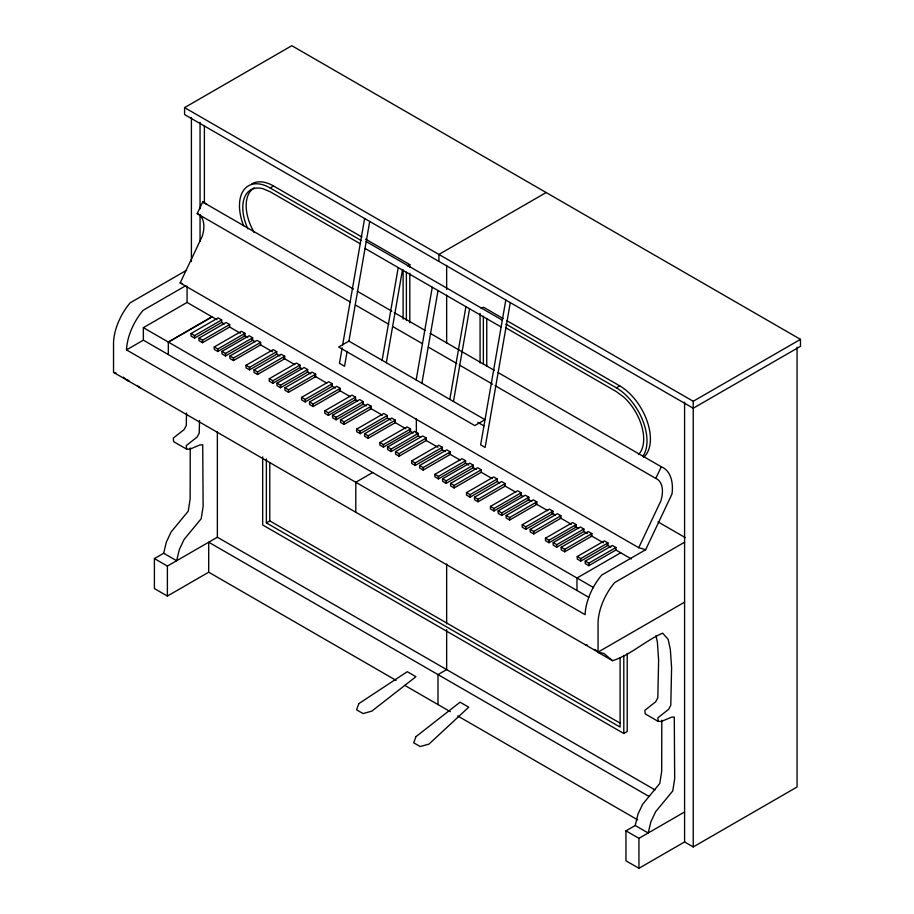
<?xml version="1.0" encoding="UTF-8"?>
<svg xmlns="http://www.w3.org/2000/svg" width="914" height="914" viewBox="0 0 914 914"><rect width="100%" height="100%" fill="white"/><g stroke="black" fill="none" stroke-linecap="round" stroke-linejoin="round"><path stroke-width="1.37" d="M186.536 413.014L186.262 425.524L184.114 429.58L173.306 438.069L173.626 441.645L186.605 449.128L189.861 449.174L199.812 444.992L202.725 444.775L203.125 506.55L201.194 518.729L184.091 539.443L179.35 549.52L176.642 560.728L163.663 553.244L154.409 558.58L154.409 588.559L167.388 596.054L208.7 572.198L396.082 680.37M199.515 420.509L199.241 433.019L197.093 437.075L186.285 445.564L186.605 449.128M342.144 347.868L339.46 363.326L344.544 366.263L347.137 351.399M342.636 345.046L364.617 218.515M348.919 341.116L485.014 419.697L474.8 425.593L338.694 347.023L348.919 341.116L369.713 221.451M382.121 360.287L398.23 267.585M386.325 362.709L402.434 270.007M416.156 379.938L432.265 287.236M421.914 383.263L438.023 290.561M449.825 399.384L465.934 306.67M453.47 401.474L469.568 308.772M505.808 300.032L480.65 444.844L485.128 447.426L510.286 302.614M163.663 553.244L166.371 542.025L171.112 531.948L188.215 511.234L190.146 499.055L190.238 447.963M797.065 347.217L797.065 787L693.235 846.947L684.586 841.943L638.943 868.3L625.964 860.805L625.964 830.837L635.219 825.491L637.926 814.271L642.668 804.206L659.771 783.481L661.702 771.313L661.805 720.221M498.13 372.569L661.279 466.768A44.466 25.672 -60 0 1 672.007 494.006L645.65 549.714L638.737 547.703L180.149 282.94L202.28 236.166A26.849 15.504 -60 0 0 197.196 213.648L202.702 202.005L353.501 289.075M638.737 547.703L660.856 500.929A26.849 15.504 -60 0 0 655.772 478.41L661.279 466.768M168.325 354.575L168.325 342.087L211.991 316.827M184.582 107.612L291.817 45.7L800.47 339.368L800.47 346.326L693.235 408.238L184.582 114.57L184.582 107.612L693.235 401.28L800.47 339.368M243.581 225.724A43.358 25.032 60 0 1 270.133 187.953L273.537 185.988L361.921 237.012M186.559 270.258L130.142 302.831A44.032 25.421 -60 0 0 113.53 342.396L113.53 372.375L598.064 652.116L603.983 653.51L612.551 660.696C630.797 654.858 645.124 640.828 662.616 633.151L668.134 639.32L670.35 649.477L671.596 667.757L670.796 705.265L668.648 709.321L657.84 717.821L658.16 721.386L661.416 721.432L671.367 717.239L674.281 717.022L674.681 778.797L672.75 790.976L655.646 811.689L650.905 821.766L648.197 832.985L635.219 825.491M185.85 285.659L143.121 310.326A44.032 25.421 -60 0 0 126.509 349.891L585.086 614.654A44.032 25.421 -60 0 1 601.698 575.089L645.65 549.714M588.867 597.368L143.361 340.157L143.361 327.669L187.073 302.431L216.926 319.672M126.509 349.891L143.361 340.157M168.325 342.087L212.037 316.85M191.003 333.53L218.138 317.878L221.679 319.923L221.679 322.413L194.556 338.077L191.003 336.032L191.003 333.53L194.556 335.587L221.679 319.923M198.989 338.146L226.112 322.482L229.665 324.527L229.665 327.029L202.531 342.681L198.989 340.636L198.989 338.146L202.531 340.191L229.665 324.527M214.264 346.966L241.387 331.302L244.941 333.347L244.941 335.849L217.806 351.502L214.264 349.456L214.264 346.966L217.806 349.011L244.941 333.347M221.965 351.41L249.099 335.746L252.641 337.792L252.641 340.294L225.518 355.957L221.965 353.912L221.965 351.41L225.518 353.455L252.641 337.792M229.94 356.014L257.074 340.351L260.616 342.396L260.616 344.898L233.493 360.562L229.94 358.517L229.94 356.014L233.493 358.06L260.616 342.396M407.53 265.963L409.803 264.649L409.803 267.482M246.037 365.303L273.16 349.639L276.702 351.684L276.702 354.186L249.579 369.85L246.037 367.805L246.037 365.303L249.579 367.348L276.702 351.684M546.149 192.534L438.914 254.446L438.914 261.404M254.012 369.907L281.135 354.244L284.688 356.289L284.688 358.791L257.554 374.454L254.012 372.409L254.012 369.907L257.554 371.952L284.688 356.289M269.287 378.727L296.41 363.064L299.963 365.109L299.963 367.611L272.829 383.274L269.287 381.229L269.287 378.727L272.829 380.772L299.963 365.109M276.988 383.172L304.122 367.519L307.664 369.564L307.664 372.055L280.541 387.719L276.988 385.674L276.988 383.172L280.541 385.228L307.664 369.564M284.962 387.787L312.097 372.124L315.638 374.169L315.638 376.671L288.516 392.323L284.962 390.278L284.962 387.787L288.516 389.832L315.638 374.169M301.597 397.384L328.72 381.721L332.273 383.766L332.273 386.268L305.139 401.932L301.597 399.875L301.597 397.384L305.139 399.429L332.273 383.766M309.572 401.989L336.706 386.325L340.248 388.37L340.248 390.872L313.125 406.536L309.572 404.491L309.572 401.989L313.125 404.034L340.248 388.37M481.221 308.509L483.495 307.195L503.134 318.54M324.847 410.809L351.981 395.145L355.523 397.19L355.523 399.692L328.4 415.356L324.847 413.311L324.847 410.809L328.4 412.854L355.523 397.19M332.559 415.253L359.682 399.589L363.235 401.646L363.235 404.137L336.101 419.8L332.559 417.755L332.559 415.253L336.101 417.31L363.235 401.646M340.534 419.857L367.657 404.205L371.21 406.25L371.21 408.741L344.075 424.404L340.534 422.359L340.534 419.857L344.075 421.914L371.21 406.25M356.62 429.146L383.754 413.494L387.296 415.539L387.296 418.029L360.173 433.693L356.62 431.648L356.62 429.146L360.173 431.202L387.296 415.539M364.595 433.75L391.729 418.098L395.271 420.143L395.271 422.645L368.148 438.297L364.595 436.252L364.595 433.75L368.148 435.807L395.271 420.143M379.87 442.57L407.004 426.918L410.546 428.963L410.546 431.465L383.423 447.117L379.87 445.072L379.87 442.57L383.423 444.627L410.546 428.963M154.409 558.58L167.388 566.074L217.361 537.226L654.972 789.879M387.582 447.026L414.705 431.362L418.258 433.407L418.258 435.909L391.123 451.573L387.582 449.528L387.582 447.026L391.123 449.071L418.258 433.407M266.374 458.988L266.374 522.854L269.779 520.889L619.795 722.963M395.556 451.63L422.679 435.967L426.232 438.012L426.232 440.514L399.11 456.177L395.556 454.132L395.556 451.63L399.11 453.675L426.232 438.012M372.649 472.538L355.797 482.272L355.797 512.24M411.643 460.919L438.777 445.255L442.319 447.3L442.319 449.802L415.196 465.466L411.643 463.421L411.643 460.919L415.196 462.964L442.319 447.3M419.617 465.523L446.752 449.859L450.294 451.904L450.294 454.407L423.171 470.07L419.617 468.025L419.617 465.523L423.171 467.568L450.294 451.904M434.893 474.343L462.027 458.679L465.569 460.725L465.569 463.227L438.446 478.89L434.893 476.845L434.893 474.343L438.446 476.388L465.569 460.725M442.604 478.787L469.727 463.135L473.281 465.18L473.281 467.671L446.146 483.335L442.604 481.29L442.604 478.787L446.146 480.844L473.281 465.18M450.579 483.403L477.714 467.74L481.255 469.785L481.255 472.287L454.132 487.939L450.579 485.894L450.579 483.403L454.132 485.448L481.255 469.785M505.865 324.047L616.344 387.833L619.749 385.868A43.358 25.032 60 0 1 647.42 422.005A43.358 25.032 60 0 1 643.57 457.308M466.528 492.612L493.663 476.948L497.205 478.993L497.205 481.495L470.082 497.159L466.528 495.102L466.528 492.612L470.082 494.657L497.205 478.993M474.515 497.216L501.637 481.552L505.191 483.597L505.191 486.099L478.056 501.763L474.515 499.707L474.515 497.216L478.056 499.261L505.191 483.597M490.464 506.425L517.587 490.761L521.14 492.806L521.14 495.308L494.006 510.972L490.464 508.927L490.464 506.425L494.006 508.47L521.14 492.806M498.164 510.869L525.299 495.205L528.84 497.262L528.84 499.752L501.717 515.416L498.164 513.371L498.164 510.869L501.717 512.925L528.84 497.262M506.15 515.473L533.273 499.821L536.815 501.866L536.815 504.357L509.692 520.02L506.15 517.975L506.15 515.473L509.692 517.53L536.815 501.866M522.237 524.762L549.36 509.109L552.913 511.154L552.913 513.645L525.779 529.309L522.237 527.264L522.237 524.762L525.779 526.818L552.913 511.154M530.211 529.366L557.334 513.714L560.888 515.759L560.888 518.249L533.753 533.913L530.211 531.868L530.211 529.366L533.753 531.422L560.888 515.759M545.487 538.186L572.61 522.534L576.163 524.579L576.163 527.07L549.04 542.733L545.487 540.688L545.487 538.186L549.04 540.243L576.163 524.579M553.198 542.642L580.321 526.978L583.863 529.023L583.863 531.525L556.74 547.189L553.198 545.144L553.198 542.642L556.74 544.687L583.863 529.023M561.173 547.246L588.296 531.582L591.849 533.627L591.849 536.13L564.715 551.793L561.173 549.748L561.173 547.246L564.715 549.291L591.849 533.627M577.26 556.535L604.383 540.871L607.936 542.916L607.936 545.418L580.801 561.082L577.26 559.037L577.26 556.535L580.801 558.58L607.936 542.916M585.234 561.139L612.357 545.475L615.91 547.52L615.91 550.022L588.776 565.686L585.234 563.641L585.234 561.139L588.776 563.184L615.91 547.52M620.697 552.787L576.974 578.014L576.985 590.513M684.586 542.219L614.676 582.572A44.032 25.421 -60 0 0 598.064 622.148L598.064 652.116L684.586 602.166M262.672 456.863L262.672 524.979L623.805 733.474L627.21 731.508L627.21 653.453M625.964 830.837L638.943 838.332L684.586 811.975M113.53 372.375L115.895 372.935M126.509 379.87L128.874 380.43M585.086 644.621L587.451 645.181M180.149 282.94L182.457 283.614M128.017 380.955L123.287 377.151M140.996 388.45L137.111 385.491M594.843 649.397L599.573 653.202M365.611 239.137L409.803 264.649M506.813 320.665L619.749 385.868M366.217 241.582L502.312 320.151M270.133 187.953L360.973 240.393M360.093 243.672L270.35 191.86L263.061 188.752A38.685 22.336 60 0 0 247.9 228.911M505.488 327.612L616.127 391.489L623.417 396.813A38.685 22.336 60 0 1 638.475 454.566M365.029 248.414L501.123 326.995M357.214 291.212L391.82 311.194M394.3 312.622L425.193 330.468M430.14 333.313L494.417 370.421M197.196 213.648L350.473 302.146M355.42 304.99L388.793 324.264M392.494 326.401L422.165 343.527M428.346 347.103L456.772 363.509M459.239 364.937L492.623 384.211M495.091 385.639L655.772 478.41M658.011 521.883L685.203 537.581M477.805 422.371L483.929 425.913M221.874 322.528L224.341 323.956M229.277 326.801L240.393 333.222M244.095 335.358L247.797 337.495M251.51 339.631L255.212 341.779M260.147 344.624L272.498 351.753M276.199 353.889L279.901 356.037M283.603 358.174L294.719 364.583M299.655 367.439L302.134 368.868M307.07 371.712L310.771 373.849M314.473 375.997L326.824 383.126M331.759 385.971L335.472 388.107M339.174 390.255L350.291 396.665M355.226 399.521L357.694 400.949M362.63 403.794L366.331 405.93M370.044 408.067L382.383 415.196M387.33 418.052L391.032 420.189M394.734 422.325L405.85 428.746M409.552 430.882L413.254 433.019M418.201 435.875L420.668 437.303M425.604 440.148L437.955 447.277M441.656 449.414L445.358 451.562M449.071 453.698L460.176 460.108M465.112 462.964L468.825 465.1M472.527 467.237L476.228 469.385M481.164 472.23L492.28 478.65M497.216 481.495L499.695 482.923M504.631 485.78L515.747 492.189M520.683 495.045L523.151 496.473M528.086 499.318L531.799 501.455M535.501 503.603L547.84 510.732M551.553 512.868L555.255 515.005M560.191 517.861L571.307 524.27M575.009 526.407L578.711 528.543M583.658 531.4L587.359 533.536M591.061 535.673L603.411 542.802M607.113 544.95L610.815 547.086M615.762 549.931L631.391 558.957M143.361 327.669L593.62 587.622M597.402 651.956L612.551 660.696M658.16 721.386L645.181 713.891L644.861 710.327L655.669 701.826L657.817 697.77L658.617 660.262L657.372 641.982L655.989 635.641M266.374 522.854L620.103 727.076L620.103 657.543M648.791 796.3L208.7 542.219L208.7 572.198M404.708 685.351L450.316 711.686M457.72 715.959L637.698 819.869M693.235 401.28L693.235 846.947M684.586 402.149L684.586 841.943M638.943 838.332L638.943 868.3M623.805 655.418L623.805 733.474M588.776 563.184L588.776 565.686M580.801 558.58L580.801 561.082M564.715 549.291L564.715 551.793M556.74 544.687L556.74 547.189M549.04 540.243L549.04 542.733M533.753 531.422L533.753 533.913M525.779 526.818L525.779 529.309M509.692 517.53L509.692 520.02M501.717 512.925L501.717 515.416M494.006 508.47L494.006 510.972M486.762 318.495L486.762 366.274M483.357 316.244L483.357 364.023M480.079 313.411L480.079 362.972M478.056 499.261L478.056 501.763M470.082 494.657L470.082 497.159M454.132 485.448L454.132 487.939M446.649 265.437L446.649 289.487M446.649 295.142L446.649 343.253M446.649 563.984L446.649 623.931M446.649 629.643L446.649 669.608L437.989 674.601L437.989 704.568M446.146 480.844L446.146 483.335M438.446 476.388L438.446 478.89M423.171 467.568L423.171 470.07M416.361 418.703L416.361 433.819M415.196 462.964L415.196 465.466M409.803 273.149L409.803 322.711M406.387 272.281L406.387 320.426M403.12 269.916L403.12 319.1M399.11 453.675L399.11 456.177M391.123 449.071L391.123 451.573M383.423 444.627L383.423 447.117M368.148 435.807L368.148 438.297M360.173 431.202L360.173 433.693M344.075 421.914L344.075 424.404M336.101 417.31L336.101 419.8M328.4 412.854L328.4 415.356M313.125 404.034L313.125 406.536M305.139 399.429L305.139 401.932M288.516 389.832L288.516 392.323M280.541 385.228L280.541 387.719M272.829 380.772L272.829 383.274M269.779 462.701L269.779 520.889M257.554 371.952L257.554 374.454M249.579 367.348L249.579 369.85M233.493 358.06L233.493 360.562M225.518 353.455L225.518 355.957M217.806 349.011L217.806 351.502M217.361 431.602L217.361 537.226M204.382 125.561L204.382 203.376M202.531 340.191L202.531 342.681M200.052 122.396L200.052 208.712M200.052 214.367L200.052 241.25M194.556 335.587L194.556 338.077M191.403 117.426L191.403 261.644M187.073 286.299L187.073 302.431M167.388 566.074L167.388 596.054M251.864 183.84A43.358 25.032 60 0 1 273.537 185.988M254.195 232.556A38.685 22.336 60 0 1 254.195 187.884M616.344 387.833A43.358 25.032 60 0 1 642.896 456.257M202.702 202.005A44.466 25.672 -60 0 1 206.495 204.222M358.871 703.62L356.586 709.824L363.075 713.571L371.849 711.115L415.916 676.703L407.267 671.71L358.871 703.62M415.996 736.604L413.711 742.796L420.2 746.544L428.974 744.099L468.722 707.185L460.062 702.192L415.996 736.604"/></g></svg>
